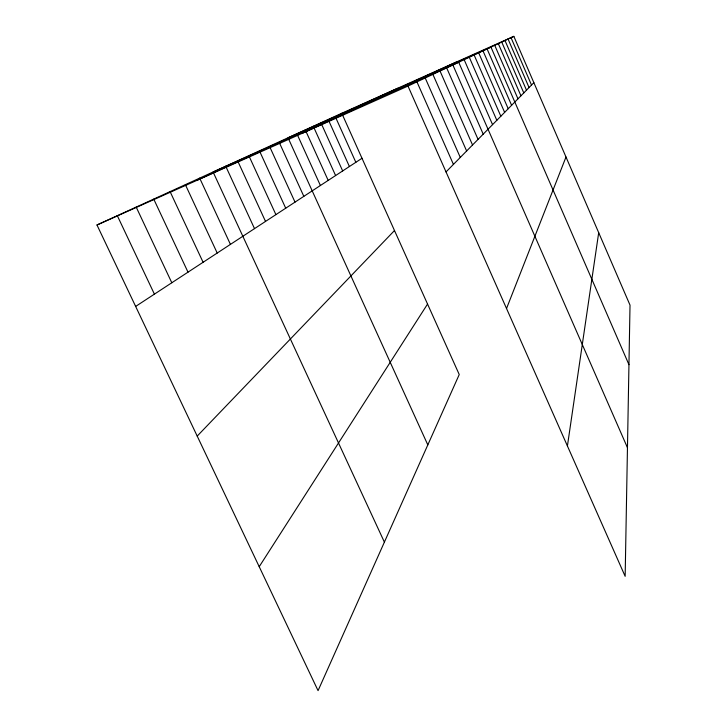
<?xml version="1.0" encoding="UTF-8"?>
<svg xmlns="http://www.w3.org/2000/svg" width="727" height="727" viewBox="0 0 727 727"><rect width="100%" height="100%" fill="white"/><g stroke="black" fill="none" stroke-linecap="round" stroke-linejoin="round"><path stroke-width="1.09" d="M567.423 445.978L598.694 232.658M506.528 308.521L565.997 157.023M259.212 566.697L427.549 304.059M197.208 436.091L394.488 230.532M446.024 171.926L533.863 82.678M135.649 306.421L362.001 158.277M407.992 86.068L513.844 36.35L630.018 305.14L625.156 576.32L407.992 86.068L96.982 224.988L318.062 690.65L459.237 374.541L341.763 113.267L513.844 36.35M302.496 133.186L456.202 62.113M196.79 180.405L397.705 88.258M96.982 224.988L341.763 113.267M117.329 215.701L154.406 294.144M136.194 207.086L171.808 282.758M170.082 191.619L203.097 262.283M153.733 199.08L188.002 272.162M185.358 184.649L217.209 253.041M199.671 178.115L230.432 244.39M225.724 166.229L254.514 228.623M384.392 542.133L213.093 171.99L458.701 62.249L627.465 447.705M249.306 156.687L275.906 214.629M238.092 161.821L265.519 221.426M269.953 147.263L295.017 202.115M259.448 150.834L285.72 208.204M427.812 444.906L288.046 137.785L490.952 47.101L628.955 364.672M279.477 142.928L303.831 196.345M305.295 129.906L328.186 180.405M297.352 134.759L320.398 185.503M329.113 121.509L349.405 166.519M321.379 123.799L342.671 170.927M313.292 126.253L335.601 175.552M335.592 117.311L355.848 162.303M425.213 77.98L460.282 157.441M416.944 81.86L453.43 164.402M446.669 67.902L478.057 139.384M440.026 71.019L472.541 144.982M432.892 74.372L466.634 150.989M464.162 59.687L492.561 124.635M452.885 64.985L483.21 134.15M487.081 48.918L511.608 105.297M483.001 50.835L508.209 108.741M478.693 52.862L504.629 112.376M474.131 55.007L500.839 116.229M469.297 57.269L496.823 120.309M504.983 40.512L526.493 90.166M501.73 42.039L523.785 92.911M498.322 43.638L520.95 95.8M494.733 45.328L517.969 98.827M511.026 37.677L531.519 85.059M508.073 39.058L529.065 87.558"/></g></svg>
